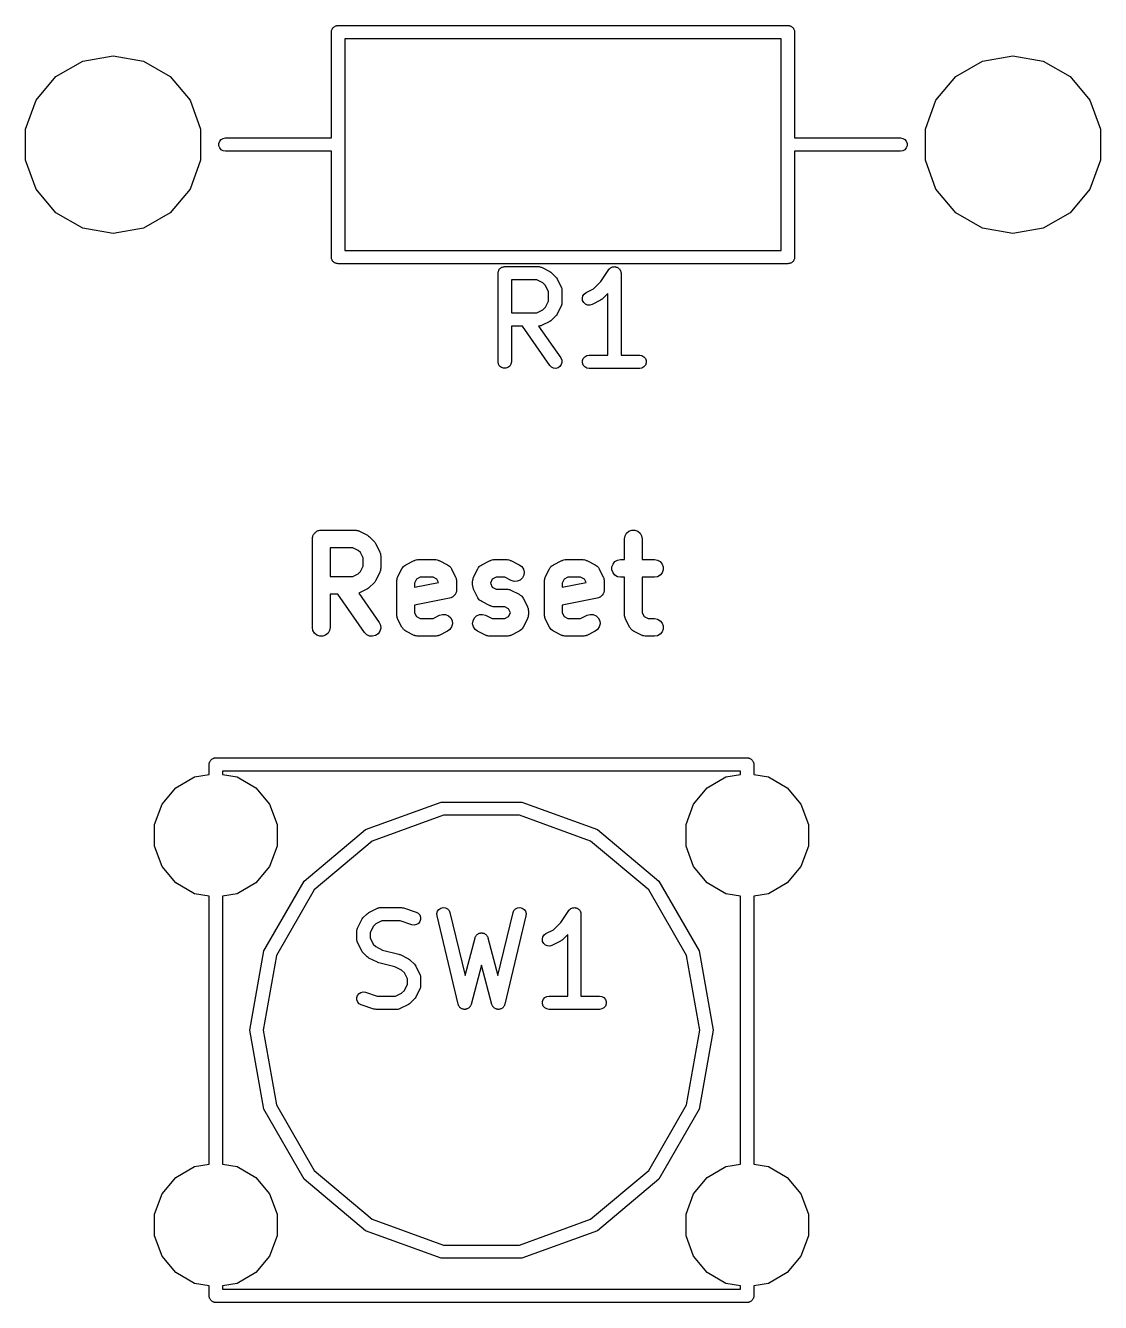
# Model space of a CAD drawing. Extents: x 149.8 to 198.9, y -148.5 to -50.
# Drawn here: x 175.85 to 187.99, y -134.07 to -119.66 of the extents above; entities that cross this region are included whole.
import ezdxf

# ---------------------------------------------------------------- set-up
doc = ezdxf.new("R2010")
doc.units = 0
doc.header["$MEASUREMENT"] = 0
doc.layers.add('BLACK', color=7, linetype='CONTINUOUS')

msp = doc.modelspace()

# ---------------------------------------------------------------- linework, layer by layer
at = {"layer": 'Black'}
for p, q in [((179.319, -119.687), (179.323, -119.682)), ((179.323, -119.682), (179.328, -119.678)), ((179.328, -119.678), (179.332, -119.673)), ((179.332, -119.673), (179.337, -119.669)), ((179.337, -119.669), (179.343, -119.665)), ((179.343, -119.665), (179.349, -119.663)), ((179.349, -119.663), (179.354, -119.66)), ((179.354, -119.66), (179.361, -119.658)), ((179.361, -119.658), (179.367, -119.656)), ((179.367, -119.656), (179.374, -119.656)), ((179.374, -119.656), (179.38, -119.655)), ((179.38, -119.655), (184.46, -119.655)), ((184.46, -119.655), (184.466, -119.656)), ((184.466, -119.656), (184.473, -119.656)), ((184.473, -119.656), (184.479, -119.658)), ((184.479, -119.658), (184.486, -119.66)), ((184.486, -119.66), (184.491, -119.663)), ((184.491, -119.663), (184.498, -119.665)), ((184.498, -119.665), (184.503, -119.669)), ((184.503, -119.669), (184.508, -119.673)), ((184.508, -119.673), (184.512, -119.678)), ((184.512, -119.678), (184.517, -119.682)), ((184.517, -119.682), (184.521, -119.687)), ((179.305, -119.73), (179.306, -119.724)), ((179.305, -120.925), (179.305, -119.73)), ((179.306, -119.717), (179.308, -119.711)), ((179.306, -119.724), (179.306, -119.717)), ((179.308, -119.711), (179.31, -119.704)), ((179.31, -119.704), (179.313, -119.699)), ((179.313, -119.699), (179.315, -119.692)), ((179.315, -119.692), (179.319, -119.687)), ((179.455, -119.805), (179.455, -122.195)), ((184.385, -119.805), (179.455, -119.805)), ((184.385, -122.195), (184.385, -119.805)), ((184.521, -119.687), (184.525, -119.692)), ((184.525, -119.692), (184.527, -119.699)), ((184.527, -119.699), (184.53, -119.704)), ((184.53, -119.704), (184.532, -119.711)), ((184.532, -119.711), (184.534, -119.717)), ((184.534, -119.717), (184.534, -119.724)), ((184.534, -119.724), (184.535, -119.73)), ((184.535, -119.73), (184.535, -120.925)), ((176.195, -120.231), (176.497, -120.057)), ((176.497, -120.057), (176.84, -119.997)), ((176.84, -119.997), (177.183, -120.057)), ((177.183, -120.057), (177.485, -120.231)), ((186.355, -120.231), (186.657, -120.057)), ((186.657, -120.057), (187, -119.997)), ((187, -119.997), (187.343, -120.057)), ((187.343, -120.057), (187.645, -120.231)), ((175.971, -120.498), (176.195, -120.231)), ((177.485, -120.231), (177.709, -120.498)), ((186.131, -120.498), (186.355, -120.231)), ((187.645, -120.231), (187.869, -120.498)), ((175.852, -120.826), (175.971, -120.498)), ((177.709, -120.498), (177.828, -120.826)), ((186.012, -120.826), (186.131, -120.498)), ((187.869, -120.498), (187.988, -120.826)), ((175.852, -121.174), (175.852, -120.826)), ((177.828, -120.826), (177.828, -121.174)), ((186.012, -121.174), (186.012, -120.826)), ((187.988, -120.826), (187.988, -121.174)), ((178.036, -120.987), (178.045, -120.962)), ((178.045, -120.962), (178.062, -120.943)), ((178.062, -120.943), (178.084, -120.93)), ((178.084, -120.93), (178.11, -120.925)), ((178.11, -120.925), (179.305, -120.925)), ((184.535, -120.925), (185.73, -120.925)), ((185.73, -120.925), (185.756, -120.93)), ((185.756, -120.93), (185.778, -120.943)), ((185.778, -120.943), (185.795, -120.962)), ((185.795, -120.962), (185.804, -120.987)), ((178.036, -121.013), (178.036, -120.987)), ((178.045, -121.037), (178.036, -121.013)), ((178.062, -121.057), (178.045, -121.037)), ((178.084, -121.07), (178.062, -121.057)), ((178.11, -121.075), (178.084, -121.07)), ((179.305, -121.075), (178.11, -121.075)), ((179.305, -122.27), (179.305, -121.075)), ((185.73, -121.075), (184.535, -121.075)), ((184.535, -121.075), (184.535, -122.27)), ((185.756, -121.07), (185.73, -121.075)), ((185.778, -121.057), (185.756, -121.07)), ((185.795, -121.037), (185.778, -121.057)), ((185.804, -121.013), (185.795, -121.037)), ((185.804, -120.987), (185.804, -121.013)), ((175.971, -121.502), (175.852, -121.174)), ((177.828, -121.174), (177.709, -121.502)), ((186.131, -121.502), (186.012, -121.174)), ((187.988, -121.174), (187.869, -121.502)), ((176.195, -121.769), (175.971, -121.502)), ((177.709, -121.502), (177.485, -121.769)), ((186.355, -121.769), (186.131, -121.502)), ((187.869, -121.502), (187.645, -121.769)), ((176.497, -121.943), (176.195, -121.769)), ((177.485, -121.769), (177.183, -121.943)), ((186.657, -121.943), (186.355, -121.769)), ((187.645, -121.769), (187.343, -121.943)), ((176.84, -122.003), (176.497, -121.943)), ((177.183, -121.943), (176.84, -122.003)), ((187, -122.003), (186.657, -121.943)), ((187.343, -121.943), (187, -122.003)), ((179.306, -122.276), (179.305, -122.27)), ((179.306, -122.283), (179.306, -122.276)), ((179.455, -122.195), (184.385, -122.195)), ((184.535, -122.27), (184.534, -122.276)), ((184.534, -122.276), (184.534, -122.283)), ((179.308, -122.289), (179.306, -122.283)), ((179.31, -122.296), (179.308, -122.289)), ((179.313, -122.301), (179.31, -122.296)), ((179.315, -122.307), (179.313, -122.301)), ((179.319, -122.313), (179.315, -122.307)), ((179.323, -122.318), (179.319, -122.313)), ((179.328, -122.322), (179.323, -122.318)), ((179.332, -122.327), (179.328, -122.322)), ((179.337, -122.331), (179.332, -122.327)), ((179.343, -122.335), (179.337, -122.331)), ((179.349, -122.337), (179.343, -122.335)), ((179.354, -122.34), (179.349, -122.337)), ((179.361, -122.342), (179.354, -122.34)), ((179.367, -122.344), (179.361, -122.342)), ((179.374, -122.344), (179.367, -122.344)), ((179.38, -122.345), (179.374, -122.344)), ((184.46, -122.345), (179.38, -122.345)), ((181.191, -122.427), (181.195, -122.421)), ((181.195, -122.421), (181.197, -122.415)), ((181.197, -122.415), (181.201, -122.41)), ((181.201, -122.41), (181.204, -122.404)), ((181.204, -122.404), (181.209, -122.4)), ((181.209, -122.4), (181.214, -122.395)), ((181.214, -122.395), (181.219, -122.392)), ((181.219, -122.392), (181.224, -122.387)), ((181.224, -122.387), (181.231, -122.385)), ((181.231, -122.385), (181.236, -122.382)), ((181.236, -122.382), (181.243, -122.381)), ((181.243, -122.381), (181.249, -122.379)), ((181.249, -122.379), (181.255, -122.379)), ((181.255, -122.379), (181.262, -122.377)), ((181.262, -122.377), (181.643, -122.377)), ((181.643, -122.377), (181.647, -122.378)), ((181.647, -122.378), (181.651, -122.378)), ((181.651, -122.378), (181.66, -122.38)), ((181.66, -122.38), (181.669, -122.382)), ((181.669, -122.382), (181.672, -122.384)), ((181.672, -122.384), (181.676, -122.385)), ((181.676, -122.385), (181.772, -122.433)), ((182.346, -122.547), (182.438, -122.411)), ((182.438, -122.411), (182.44, -122.408)), ((182.44, -122.408), (182.443, -122.404)), ((182.443, -122.404), (182.449, -122.398)), ((182.449, -122.398), (182.456, -122.392)), ((182.456, -122.392), (182.459, -122.39)), ((182.459, -122.39), (182.463, -122.387)), ((182.463, -122.387), (182.471, -122.384)), ((182.471, -122.384), (182.479, -122.38)), ((182.479, -122.38), (182.483, -122.38)), ((182.483, -122.38), (182.487, -122.379)), ((182.487, -122.379), (182.496, -122.379)), ((182.496, -122.379), (182.505, -122.378)), ((182.505, -122.378), (182.509, -122.379)), ((182.509, -122.379), (182.513, -122.379)), ((182.513, -122.379), (182.521, -122.382)), ((182.521, -122.382), (182.53, -122.384)), ((182.53, -122.384), (182.534, -122.386)), ((182.534, -122.386), (182.537, -122.387)), ((182.537, -122.387), (182.544, -122.393)), ((182.544, -122.393), (182.552, -122.398)), ((182.552, -122.398), (182.554, -122.401)), ((182.554, -122.401), (182.557, -122.404)), ((182.557, -122.404), (182.562, -122.412)), ((182.562, -122.412), (182.567, -122.419)), ((182.567, -122.419), (182.568, -122.423)), ((182.568, -122.423), (182.57, -122.427)), ((184.466, -122.344), (184.46, -122.345)), ((184.473, -122.344), (184.466, -122.344)), ((184.479, -122.342), (184.473, -122.344)), ((184.486, -122.34), (184.479, -122.342)), ((184.491, -122.337), (184.486, -122.34)), ((184.498, -122.335), (184.491, -122.337)), ((184.503, -122.331), (184.498, -122.335)), ((184.508, -122.327), (184.503, -122.331)), ((184.512, -122.322), (184.508, -122.327)), ((184.517, -122.318), (184.512, -122.322)), ((184.521, -122.313), (184.517, -122.318)), ((184.525, -122.307), (184.521, -122.313)), ((184.527, -122.301), (184.525, -122.307)), ((184.53, -122.296), (184.527, -122.301)), ((184.532, -122.289), (184.53, -122.296)), ((184.534, -122.283), (184.532, -122.289)), ((181.187, -122.452), (181.188, -122.446)), ((181.187, -123.452), (181.187, -122.452)), ((181.188, -122.439), (181.19, -122.433)), ((181.188, -122.446), (181.188, -122.439)), ((181.19, -122.433), (181.191, -122.427)), ((181.337, -122.527), (181.337, -122.901)), ((181.625, -122.527), (181.337, -122.527)), ((181.694, -122.562), (181.625, -122.527)), ((181.724, -122.592), (181.694, -122.562)), ((181.772, -122.433), (181.781, -122.44)), ((181.781, -122.44), (181.791, -122.447)), ((181.791, -122.447), (181.839, -122.495)), ((181.839, -122.495), (181.846, -122.504)), ((181.846, -122.504), (181.853, -122.514)), ((181.853, -122.514), (181.9, -122.609)), ((182.265, -122.629), (182.346, -122.547)), ((182.57, -122.427), (182.572, -122.436)), ((182.572, -122.436), (182.575, -122.444)), ((182.575, -122.444), (182.574, -122.448)), ((182.574, -122.448), (182.575, -122.452)), ((182.575, -122.452), (182.575, -123.377)), ((181.758, -122.661), (181.724, -122.592)), ((181.758, -122.768), (181.758, -122.661)), ((181.9, -122.609), (181.902, -122.613)), ((181.902, -122.613), (181.904, -122.617)), ((181.904, -122.617), (181.905, -122.626)), ((181.905, -122.626), (181.908, -122.634)), ((181.908, -122.634), (181.908, -122.639)), ((181.908, -122.639), (181.908, -122.643)), ((181.908, -122.643), (181.908, -122.786)), ((182.139, -122.734), (182.145, -122.708)), ((182.145, -122.708), (182.16, -122.687)), ((182.16, -122.687), (182.181, -122.671)), ((182.181, -122.671), (182.265, -122.629)), ((182.425, -122.681), (182.363, -122.744)), ((182.425, -123.377), (182.425, -122.681)), ((181.694, -122.867), (181.724, -122.837)), ((181.724, -122.837), (181.758, -122.768)), ((181.9, -122.819), (181.853, -122.914)), ((181.902, -122.815), (181.9, -122.819)), ((181.904, -122.811), (181.902, -122.815)), ((181.905, -122.803), (181.904, -122.811)), ((181.908, -122.794), (181.905, -122.803)), ((181.908, -122.786), (181.908, -122.79)), ((181.908, -122.79), (181.908, -122.794)), ((182.142, -122.759), (182.139, -122.734)), ((182.154, -122.783), (182.142, -122.759)), ((182.173, -122.801), (182.154, -122.783)), ((182.197, -122.811), (182.173, -122.801)), ((182.223, -122.813), (182.197, -122.811)), ((182.248, -122.805), (182.223, -122.813)), ((182.343, -122.758), (182.248, -122.805)), ((182.353, -122.75), (182.343, -122.758)), ((182.363, -122.744), (182.353, -122.75)), ((181.337, -122.901), (181.625, -122.901)), ((181.625, -122.901), (181.694, -122.867)), ((181.772, -122.996), (181.676, -123.043)), ((181.781, -122.988), (181.772, -122.996)), ((181.791, -122.982), (181.781, -122.988)), ((181.839, -122.934), (181.791, -122.982)), ((181.846, -122.924), (181.839, -122.934)), ((181.853, -122.914), (181.846, -122.924)), ((181.461, -123.051), (181.337, -123.051)), ((181.337, -123.051), (181.337, -123.452)), ((181.772, -123.495), (181.461, -123.051)), ((181.647, -123.05), (181.644, -123.051)), ((181.644, -123.051), (181.895, -123.409)), ((181.651, -123.051), (181.647, -123.05)), ((181.66, -123.048), (181.651, -123.051)), ((181.669, -123.047), (181.66, -123.048)), ((181.672, -123.045), (181.669, -123.047)), ((181.676, -123.043), (181.672, -123.045)), ((181.895, -123.409), (181.906, -123.433)), ((181.906, -123.433), (181.908, -123.459)), ((182.14, -123.439), (182.149, -123.415)), ((182.149, -123.415), (182.166, -123.395)), ((182.166, -123.395), (182.189, -123.382)), ((182.189, -123.382), (182.214, -123.377)), ((182.214, -123.377), (182.425, -123.377)), ((182.575, -123.377), (182.786, -123.377)), ((182.786, -123.377), (182.811, -123.382)), ((182.811, -123.382), (182.834, -123.395)), ((182.834, -123.395), (182.851, -123.415)), ((182.851, -123.415), (182.86, -123.439)), ((181.191, -123.478), (181.187, -123.452)), ((181.204, -123.501), (181.191, -123.478)), ((181.224, -123.517), (181.204, -123.501)), ((181.249, -123.526), (181.224, -123.517)), ((181.275, -123.526), (181.249, -123.526)), ((181.299, -123.517), (181.275, -123.526)), ((181.319, -123.501), (181.299, -123.517)), ((181.332, -123.478), (181.319, -123.501)), ((181.337, -123.452), (181.332, -123.478)), ((181.79, -123.514), (181.772, -123.495)), ((181.814, -123.525), (181.79, -123.514)), ((181.84, -123.527), (181.814, -123.525)), ((181.865, -123.52), (181.84, -123.527)), ((181.886, -123.505), (181.865, -123.52)), ((181.901, -123.484), (181.886, -123.505)), ((181.908, -123.459), (181.901, -123.484)), ((182.14, -123.465), (182.14, -123.439)), ((182.149, -123.49), (182.14, -123.465)), ((182.166, -123.51), (182.149, -123.49)), ((182.189, -123.523), (182.166, -123.51)), ((182.214, -123.527), (182.189, -123.523)), ((182.786, -123.527), (182.214, -123.527)), ((182.811, -123.523), (182.786, -123.527)), ((182.834, -123.51), (182.811, -123.523)), ((182.851, -123.49), (182.834, -123.51)), ((182.86, -123.465), (182.851, -123.49)), ((182.86, -123.439), (182.86, -123.465)), ((179.09, -125.452), (179.092, -125.444)), ((179.09, -126.452), (179.09, -125.452)), ((179.092, -125.435), (179.095, -125.427)), ((179.092, -125.444), (179.092, -125.435)), ((179.095, -125.427), (179.097, -125.418)), ((179.097, -125.418), (179.101, -125.411)), ((179.101, -125.411), (179.104, -125.402)), ((179.104, -125.402), (179.109, -125.396)), ((179.109, -125.396), (179.114, -125.388)), ((179.114, -125.388), (179.121, -125.382)), ((179.121, -125.382), (179.126, -125.376)), ((179.126, -125.376), (179.134, -125.371)), ((179.134, -125.371), (179.14, -125.366)), ((179.14, -125.366), (179.149, -125.363)), ((179.149, -125.363), (179.156, -125.358)), ((179.156, -125.358), (179.165, -125.357)), ((179.165, -125.357), (179.173, -125.354)), ((179.173, -125.354), (179.182, -125.354)), ((179.182, -125.354), (179.19, -125.352)), ((179.19, -125.352), (179.571, -125.352)), ((179.571, -125.352), (179.577, -125.353)), ((179.577, -125.353), (179.583, -125.353)), ((179.583, -125.353), (179.594, -125.356)), ((179.594, -125.356), (179.606, -125.358)), ((179.606, -125.358), (179.611, -125.361)), ((179.611, -125.361), (179.616, -125.363)), ((179.616, -125.363), (179.711, -125.411)), ((179.711, -125.411), (179.724, -125.42)), ((179.724, -125.42), (179.737, -125.429)), ((179.737, -125.429), (179.785, -125.477)), ((182.614, -125.452), (182.62, -125.418)), ((182.614, -125.686), (182.614, -125.452)), ((182.62, -125.418), (182.638, -125.388)), ((182.638, -125.388), (182.664, -125.366)), ((182.664, -125.366), (182.697, -125.354)), ((182.697, -125.354), (182.732, -125.354)), ((182.732, -125.354), (182.764, -125.366)), ((182.764, -125.366), (182.791, -125.388)), ((182.791, -125.388), (182.808, -125.418)), ((182.808, -125.418), (182.814, -125.452)), ((182.814, -125.452), (182.814, -125.686)), ((179.29, -125.552), (179.29, -125.876)), ((179.548, -125.552), (179.29, -125.552)), ((179.607, -125.582), (179.548, -125.552)), ((179.632, -125.607), (179.607, -125.582)), ((179.785, -125.477), (179.794, -125.49)), ((179.794, -125.49), (179.804, -125.503)), ((179.804, -125.503), (179.851, -125.598)), ((179.851, -125.598), (179.853, -125.604)), ((179.662, -125.666), (179.632, -125.607)), ((179.662, -125.762), (179.662, -125.666)), ((179.853, -125.604), (179.856, -125.609)), ((179.856, -125.609), (179.858, -125.62)), ((179.858, -125.62), (179.861, -125.631)), ((179.861, -125.631), (179.861, -125.637)), ((179.861, -125.637), (179.862, -125.643)), ((179.862, -125.643), (179.862, -125.786)), ((180.146, -125.744), (180.241, -125.696)), ((180.241, -125.696), (180.247, -125.695)), ((180.247, -125.695), (180.252, -125.692)), ((180.252, -125.692), (180.263, -125.69)), ((180.263, -125.69), (180.274, -125.686)), ((180.274, -125.686), (180.28, -125.687)), ((180.28, -125.687), (180.286, -125.686)), ((180.286, -125.686), (180.476, -125.686)), ((180.476, -125.686), (180.482, -125.687)), ((180.482, -125.687), (180.488, -125.686)), ((180.488, -125.686), (180.499, -125.69)), ((180.499, -125.69), (180.51, -125.692)), ((180.51, -125.692), (180.515, -125.695)), ((180.515, -125.695), (180.521, -125.696)), ((180.521, -125.696), (180.616, -125.744)), ((181.003, -125.744), (181.098, -125.696)), ((181.098, -125.696), (181.104, -125.695)), ((181.104, -125.695), (181.109, -125.692)), ((181.109, -125.692), (181.12, -125.69)), ((181.12, -125.69), (181.131, -125.686)), ((181.131, -125.686), (181.137, -125.687)), ((181.137, -125.687), (181.143, -125.686)), ((181.143, -125.686), (181.286, -125.686)), ((181.286, -125.686), (181.291, -125.687)), ((181.291, -125.687), (181.297, -125.686)), ((181.297, -125.686), (181.308, -125.69)), ((181.308, -125.69), (181.32, -125.692)), ((181.32, -125.692), (181.325, -125.695)), ((181.325, -125.695), (181.33, -125.696)), ((181.33, -125.696), (181.426, -125.744)), ((181.812, -125.744), (181.908, -125.696)), ((181.908, -125.696), (181.913, -125.695)), ((181.913, -125.695), (181.918, -125.692)), ((181.918, -125.692), (181.93, -125.69)), ((181.93, -125.69), (181.941, -125.686)), ((181.941, -125.686), (181.947, -125.687)), ((181.947, -125.687), (181.952, -125.686)), ((181.952, -125.686), (182.143, -125.686)), ((182.143, -125.686), (182.149, -125.687)), ((182.149, -125.687), (182.154, -125.686)), ((182.154, -125.686), (182.166, -125.69)), ((182.166, -125.69), (182.177, -125.692)), ((182.177, -125.692), (182.182, -125.695)), ((182.182, -125.695), (182.188, -125.696)), ((182.188, -125.696), (182.283, -125.744)), ((182.473, -125.768), (182.485, -125.736)), ((182.485, -125.736), (182.507, -125.709)), ((182.507, -125.709), (182.537, -125.692)), ((182.537, -125.692), (182.571, -125.686)), ((182.571, -125.686), (182.614, -125.686)), ((182.814, -125.686), (182.952, -125.686)), ((182.952, -125.686), (182.987, -125.692)), ((182.987, -125.692), (183.017, -125.709)), ((183.017, -125.709), (183.039, -125.736)), ((183.039, -125.736), (183.051, -125.768)), ((179.29, -125.876), (179.548, -125.876)), ((179.548, -125.876), (179.607, -125.846)), ((179.607, -125.846), (179.632, -125.822)), ((179.632, -125.822), (179.662, -125.762)), ((179.851, -125.83), (179.804, -125.926)), ((179.853, -125.825), (179.851, -125.83)), ((179.856, -125.82), (179.853, -125.825)), ((179.858, -125.808), (179.856, -125.82)), ((179.861, -125.797), (179.858, -125.808)), ((179.862, -125.786), (179.861, -125.791)), ((179.861, -125.791), (179.861, -125.797)), ((180.052, -125.889), (180.053, -125.884)), ((180.053, -125.884), (180.101, -125.789)), ((180.101, -125.789), (180.11, -125.777)), ((180.11, -125.777), (180.118, -125.765)), ((180.118, -125.765), (180.12, -125.763)), ((180.12, -125.763), (180.122, -125.761)), ((180.122, -125.761), (180.134, -125.753)), ((180.134, -125.753), (180.146, -125.744)), ((180.309, -125.886), (180.265, -125.908)), ((180.453, -125.886), (180.309, -125.886)), ((180.497, -125.908), (180.453, -125.886)), ((180.616, -125.744), (180.628, -125.753)), ((180.628, -125.753), (180.64, -125.761)), ((180.64, -125.761), (180.642, -125.763)), ((180.642, -125.763), (180.644, -125.765)), ((180.644, -125.765), (180.652, -125.777)), ((180.652, -125.777), (180.661, -125.789)), ((180.661, -125.789), (180.708, -125.884)), ((180.708, -125.884), (180.71, -125.889)), ((180.909, -125.889), (180.911, -125.884)), ((180.911, -125.884), (180.958, -125.789)), ((180.958, -125.789), (180.967, -125.777)), ((180.967, -125.777), (180.975, -125.765)), ((180.975, -125.765), (180.977, -125.763)), ((180.977, -125.763), (180.979, -125.761)), ((180.979, -125.761), (180.991, -125.753)), ((180.991, -125.753), (181.003, -125.744)), ((181.166, -125.886), (181.122, -125.908)), ((181.262, -125.886), (181.166, -125.886)), ((181.336, -125.923), (181.262, -125.886)), ((181.426, -125.744), (181.454, -125.765)), ((181.454, -125.765), (181.473, -125.794)), ((181.477, -125.862), (181.461, -125.893)), ((181.473, -125.794), (181.481, -125.827)), ((181.481, -125.827), (181.477, -125.862)), ((181.718, -125.889), (181.72, -125.884)), ((181.72, -125.884), (181.768, -125.789)), ((181.768, -125.789), (181.776, -125.777)), ((181.776, -125.777), (181.785, -125.765)), ((181.785, -125.765), (181.787, -125.763)), ((181.787, -125.763), (181.788, -125.761)), ((181.788, -125.761), (181.801, -125.753)), ((181.801, -125.753), (181.812, -125.744)), ((181.976, -125.886), (181.932, -125.908)), ((182.119, -125.886), (181.976, -125.886)), ((182.164, -125.908), (182.119, -125.886)), ((182.283, -125.744), (182.295, -125.753)), ((182.295, -125.753), (182.307, -125.761)), ((182.307, -125.761), (182.308, -125.763)), ((182.308, -125.763), (182.311, -125.765)), ((182.311, -125.765), (182.319, -125.777)), ((182.319, -125.777), (182.328, -125.789)), ((182.328, -125.789), (182.375, -125.884)), ((182.375, -125.884), (182.377, -125.889)), ((182.473, -125.803), (182.473, -125.768)), ((182.485, -125.836), (182.473, -125.803)), ((182.507, -125.862), (182.485, -125.836)), ((182.537, -125.88), (182.507, -125.862)), ((182.571, -125.886), (182.537, -125.88)), ((182.614, -125.886), (182.571, -125.886)), ((182.614, -126.31), (182.614, -125.886)), ((182.952, -125.886), (182.814, -125.886)), ((182.814, -125.886), (182.814, -126.286)), ((182.987, -125.88), (182.952, -125.886)), ((183.017, -125.862), (182.987, -125.88)), ((183.039, -125.836), (183.017, -125.862)), ((183.051, -125.803), (183.039, -125.836)), ((183.051, -125.768), (183.051, -125.803)), ((179.711, -126.018), (179.616, -126.066)), ((179.724, -126.008), (179.711, -126.018)), ((179.737, -125.999), (179.724, -126.008)), ((179.785, -125.952), (179.737, -125.999)), ((179.794, -125.939), (179.785, -125.952)), ((179.804, -125.926), (179.794, -125.939)), ((180.043, -125.929), (180.044, -125.923)), ((180.043, -126.31), (180.043, -125.929)), ((180.044, -125.917), (180.047, -125.906)), ((180.044, -125.923), (180.044, -125.917)), ((180.047, -125.906), (180.049, -125.894)), ((180.049, -125.894), (180.052, -125.889)), ((180.265, -125.908), (180.243, -125.952)), ((180.243, -125.997), (180.514, -125.943)), ((180.243, -125.952), (180.243, -125.997)), ((180.514, -125.943), (180.497, -125.908)), ((180.71, -125.889), (180.713, -125.894)), ((180.713, -125.894), (180.715, -125.906)), ((180.715, -125.906), (180.718, -125.917)), ((180.719, -126.024), (180.716, -126.04)), ((180.718, -125.917), (180.718, -125.923)), ((180.718, -125.923), (180.719, -125.929)), ((180.719, -125.929), (180.719, -126.024)), ((180.9, -125.929), (180.901, -125.923)), ((180.9, -125.976), (180.9, -125.929)), ((180.901, -125.982), (180.9, -125.976)), ((180.901, -125.917), (180.904, -125.906)), ((180.901, -125.923), (180.901, -125.917)), ((180.901, -125.988), (180.901, -125.982)), ((180.904, -125.999), (180.901, -125.988)), ((180.904, -125.906), (180.906, -125.894)), ((180.906, -126.01), (180.904, -125.999)), ((180.906, -125.894), (180.909, -125.889)), ((180.909, -126.015), (180.906, -126.01)), ((180.911, -126.021), (180.909, -126.015)), ((180.958, -126.116), (180.911, -126.021)), ((181.122, -125.908), (181.1, -125.952)), ((181.1, -125.952), (181.1, -125.953)), ((181.1, -125.953), (181.122, -125.997)), ((181.122, -125.997), (181.166, -126.019)), ((181.166, -126.019), (181.286, -126.019)), ((181.286, -126.019), (181.291, -126.02)), ((181.291, -126.02), (181.297, -126.02)), ((181.297, -126.02), (181.308, -126.023)), ((181.308, -126.023), (181.32, -126.025)), ((181.32, -126.025), (181.325, -126.028)), ((181.325, -126.028), (181.33, -126.03)), ((181.33, -126.03), (181.426, -126.077)), ((181.37, -125.933), (181.336, -125.923)), ((181.404, -125.931), (181.37, -125.933)), ((181.436, -125.917), (181.404, -125.931)), ((181.461, -125.893), (181.436, -125.917)), ((181.71, -125.917), (181.714, -125.906)), ((181.711, -125.923), (181.71, -125.917)), ((181.71, -125.929), (181.711, -125.923)), ((181.71, -126.31), (181.71, -125.929)), ((181.714, -125.906), (181.716, -125.894)), ((181.716, -125.894), (181.718, -125.889)), ((181.932, -125.908), (181.91, -125.952)), ((181.91, -125.997), (182.181, -125.943)), ((181.91, -125.952), (181.91, -125.997)), ((182.181, -125.943), (182.164, -125.908)), ((182.377, -125.889), (182.38, -125.894)), ((182.38, -125.894), (182.382, -125.906)), ((182.382, -125.906), (182.385, -125.917)), ((182.386, -126.024), (182.383, -126.04)), ((182.385, -125.917), (182.385, -125.923)), ((182.385, -125.923), (182.386, -125.929)), ((182.386, -125.929), (182.386, -126.024)), ((179.377, -126.076), (179.29, -126.076)), ((179.29, -126.076), (179.29, -126.452)), ((179.68, -126.51), (179.377, -126.076)), ((179.616, -126.066), (179.614, -126.066)), ((179.614, -126.066), (179.844, -126.395)), ((180.639, -126.122), (180.243, -126.201)), ((180.654, -126.116), (180.639, -126.122)), ((180.669, -126.11), (180.654, -126.116)), ((180.67, -126.11), (180.669, -126.11)), ((180.671, -126.109), (180.67, -126.11)), ((180.683, -126.099), (180.671, -126.109)), ((180.696, -126.088), (180.683, -126.099)), ((180.697, -126.086), (180.696, -126.087)), ((180.696, -126.087), (180.696, -126.088)), ((180.705, -126.072), (180.697, -126.086)), ((180.713, -126.058), (180.705, -126.072)), ((180.714, -126.056), (180.713, -126.057)), ((180.713, -126.057), (180.713, -126.058)), ((180.716, -126.04), (180.714, -126.056)), ((180.967, -126.128), (180.958, -126.116)), ((180.975, -126.14), (180.967, -126.128)), ((180.977, -126.142), (180.975, -126.14)), ((180.979, -126.144), (180.977, -126.142)), ((180.991, -126.152), (180.979, -126.144)), ((181.003, -126.161), (180.991, -126.152)), ((181.098, -126.208), (181.003, -126.161)), ((181.426, -126.077), (181.437, -126.086)), ((181.437, -126.086), (181.45, -126.094)), ((181.45, -126.094), (181.451, -126.096)), ((181.451, -126.096), (181.454, -126.098)), ((181.454, -126.098), (181.462, -126.11)), ((181.462, -126.11), (181.47, -126.122)), ((181.47, -126.122), (181.518, -126.217)), ((182.305, -126.122), (181.91, -126.201)), ((182.32, -126.116), (182.305, -126.122)), ((182.336, -126.11), (182.32, -126.116)), ((182.337, -126.11), (182.336, -126.11)), ((182.338, -126.109), (182.337, -126.11)), ((182.35, -126.099), (182.338, -126.109)), ((182.362, -126.088), (182.35, -126.099)), ((182.363, -126.087), (182.362, -126.088)), ((182.364, -126.086), (182.363, -126.087)), ((182.372, -126.072), (182.364, -126.086)), ((182.38, -126.058), (182.372, -126.072)), ((182.383, -126.04), (182.38, -126.056)), ((182.38, -126.056), (182.38, -126.057)), ((182.38, -126.057), (182.38, -126.058)), ((180.044, -126.315), (180.043, -126.31)), ((180.044, -126.321), (180.044, -126.315)), ((180.243, -126.201), (180.243, -126.286)), ((180.243, -126.286), (180.265, -126.33)), ((180.453, -126.352), (180.527, -126.315)), ((180.527, -126.315), (180.56, -126.305)), ((180.56, -126.305), (180.595, -126.307)), ((180.595, -126.307), (180.627, -126.321)), ((180.945, -126.321), (180.977, -126.307)), ((180.977, -126.307), (181.011, -126.305)), ((181.011, -126.305), (181.045, -126.315)), ((181.045, -126.315), (181.119, -126.352)), ((181.104, -126.21), (181.098, -126.208)), ((181.109, -126.213), (181.104, -126.21)), ((181.12, -126.215), (181.109, -126.213)), ((181.131, -126.218), (181.12, -126.215)), ((181.137, -126.218), (181.131, -126.218)), ((181.143, -126.219), (181.137, -126.218)), ((181.262, -126.219), (181.143, -126.219)), ((181.306, -126.241), (181.262, -126.219)), ((181.329, -126.286), (181.306, -126.241)), ((181.306, -126.33), (181.329, -126.286)), ((181.329, -126.286), (181.329, -126.286)), ((181.518, -126.217), (181.52, -126.223)), ((181.52, -126.223), (181.523, -126.228)), ((181.523, -126.228), (181.525, -126.239)), ((181.525, -126.239), (181.528, -126.25)), ((181.528, -126.25), (181.528, -126.256)), ((181.528, -126.256), (181.529, -126.262)), ((181.529, -126.31), (181.528, -126.315)), ((181.528, -126.315), (181.528, -126.321)), ((181.529, -126.262), (181.529, -126.31)), ((181.711, -126.315), (181.71, -126.31)), ((181.71, -126.321), (181.711, -126.315)), ((181.91, -126.201), (181.91, -126.286)), ((181.91, -126.286), (181.932, -126.33)), ((182.119, -126.352), (182.193, -126.315)), ((182.193, -126.315), (182.227, -126.305)), ((182.227, -126.305), (182.261, -126.307)), ((182.261, -126.307), (182.293, -126.321)), ((182.615, -126.315), (182.614, -126.31)), ((182.615, -126.321), (182.615, -126.315)), ((182.814, -126.286), (182.836, -126.33)), ((179.097, -126.487), (179.09, -126.452)), ((179.29, -126.452), (179.284, -126.487)), ((179.844, -126.395), (179.858, -126.427)), ((179.862, -126.461), (179.853, -126.495)), ((179.858, -126.427), (179.862, -126.461)), ((180.047, -126.332), (180.044, -126.321)), ((180.049, -126.344), (180.047, -126.332)), ((180.052, -126.349), (180.049, -126.344)), ((180.053, -126.354), (180.052, -126.349)), ((180.101, -126.449), (180.053, -126.354)), ((180.11, -126.461), (180.101, -126.449)), ((180.118, -126.474), (180.11, -126.461)), ((180.265, -126.33), (180.309, -126.352)), ((180.309, -126.352), (180.453, -126.352)), ((180.627, -126.321), (180.652, -126.345)), ((180.663, -126.445), (180.644, -126.474)), ((180.652, -126.345), (180.667, -126.376)), ((180.671, -126.411), (180.663, -126.445)), ((180.667, -126.376), (180.671, -126.411)), ((180.9, -126.411), (180.904, -126.376)), ((180.908, -126.445), (180.9, -126.411)), ((180.904, -126.376), (180.92, -126.345)), ((180.927, -126.474), (180.908, -126.445)), ((180.92, -126.345), (180.945, -126.321)), ((181.119, -126.352), (181.262, -126.352)), ((181.262, -126.352), (181.306, -126.33)), ((181.462, -126.461), (181.454, -126.474)), ((181.47, -126.449), (181.462, -126.461)), ((181.518, -126.354), (181.47, -126.449)), ((181.52, -126.349), (181.518, -126.354)), ((181.523, -126.344), (181.52, -126.349)), ((181.525, -126.332), (181.523, -126.344)), ((181.528, -126.321), (181.525, -126.332)), ((181.714, -126.332), (181.71, -126.321)), ((181.716, -126.344), (181.714, -126.332)), ((181.718, -126.349), (181.716, -126.344)), ((181.72, -126.354), (181.718, -126.349)), ((181.768, -126.449), (181.72, -126.354)), ((181.776, -126.461), (181.768, -126.449)), ((181.785, -126.474), (181.776, -126.461)), ((181.932, -126.33), (181.976, -126.352)), ((181.976, -126.352), (182.119, -126.352)), ((182.293, -126.321), (182.318, -126.345)), ((182.33, -126.445), (182.311, -126.474)), ((182.318, -126.345), (182.334, -126.376)), ((182.338, -126.411), (182.33, -126.445)), ((182.334, -126.376), (182.338, -126.411)), ((182.618, -126.332), (182.615, -126.321)), ((182.62, -126.344), (182.618, -126.332)), ((182.623, -126.349), (182.62, -126.344)), ((182.625, -126.354), (182.623, -126.349)), ((182.672, -126.449), (182.625, -126.354)), ((182.681, -126.461), (182.672, -126.449)), ((182.689, -126.474), (182.681, -126.461)), ((182.836, -126.33), (182.881, -126.352)), ((182.881, -126.352), (182.952, -126.352)), ((182.952, -126.352), (182.987, -126.358)), ((182.987, -126.358), (183.017, -126.376)), ((183.017, -126.376), (183.039, -126.402)), ((183.039, -126.402), (183.051, -126.435)), ((183.051, -126.435), (183.051, -126.47)), ((179.114, -126.517), (179.097, -126.487)), ((179.14, -126.539), (179.114, -126.517)), ((179.173, -126.551), (179.14, -126.539)), ((179.208, -126.551), (179.173, -126.551)), ((179.24, -126.539), (179.208, -126.551)), ((179.267, -126.517), (179.24, -126.539)), ((179.284, -126.487), (179.267, -126.517)), ((179.705, -126.534), (179.68, -126.51)), ((179.736, -126.549), (179.705, -126.534)), ((179.771, -126.552), (179.736, -126.549)), ((179.804, -126.543), (179.771, -126.552)), ((179.833, -126.523), (179.804, -126.543)), ((179.853, -126.495), (179.833, -126.523)), ((180.12, -126.475), (180.118, -126.474)), ((180.122, -126.477), (180.12, -126.475)), ((180.134, -126.485), (180.122, -126.477)), ((180.146, -126.494), (180.134, -126.485)), ((180.241, -126.542), (180.146, -126.494)), ((180.247, -126.543), (180.241, -126.542)), ((180.252, -126.546), (180.247, -126.543)), ((180.263, -126.548), (180.252, -126.546)), ((180.274, -126.552), (180.263, -126.548)), ((180.28, -126.551), (180.274, -126.552)), ((180.286, -126.552), (180.28, -126.551)), ((180.476, -126.552), (180.286, -126.552)), ((180.482, -126.551), (180.476, -126.552)), ((180.488, -126.552), (180.482, -126.551)), ((180.499, -126.548), (180.488, -126.552)), ((180.51, -126.546), (180.499, -126.548)), ((180.515, -126.543), (180.51, -126.546)), ((180.521, -126.542), (180.515, -126.543)), ((180.616, -126.494), (180.521, -126.542)), ((180.644, -126.474), (180.616, -126.494)), ((180.955, -126.494), (180.927, -126.474)), ((181.051, -126.542), (180.955, -126.494)), ((181.056, -126.543), (181.051, -126.542)), ((181.061, -126.546), (181.056, -126.543)), ((181.073, -126.548), (181.061, -126.546)), ((181.084, -126.552), (181.073, -126.548)), ((181.09, -126.551), (181.084, -126.552)), ((181.095, -126.552), (181.09, -126.551)), ((181.286, -126.552), (181.095, -126.552)), ((181.291, -126.551), (181.286, -126.552)), ((181.297, -126.552), (181.291, -126.551)), ((181.308, -126.548), (181.297, -126.552)), ((181.32, -126.546), (181.308, -126.548)), ((181.325, -126.543), (181.32, -126.546)), ((181.33, -126.542), (181.325, -126.543)), ((181.426, -126.494), (181.33, -126.542)), ((181.437, -126.485), (181.426, -126.494)), ((181.45, -126.477), (181.437, -126.485)), ((181.451, -126.475), (181.45, -126.477)), ((181.454, -126.474), (181.451, -126.475)), ((181.787, -126.475), (181.785, -126.474)), ((181.788, -126.477), (181.787, -126.475)), ((181.801, -126.485), (181.788, -126.477)), ((181.812, -126.494), (181.801, -126.485)), ((181.908, -126.542), (181.812, -126.494)), ((181.913, -126.543), (181.908, -126.542)), ((181.918, -126.546), (181.913, -126.543)), ((181.93, -126.548), (181.918, -126.546)), ((181.941, -126.552), (181.93, -126.548)), ((181.947, -126.551), (181.941, -126.552)), ((181.952, -126.552), (181.947, -126.551)), ((182.143, -126.552), (181.952, -126.552)), ((182.149, -126.551), (182.143, -126.552)), ((182.154, -126.552), (182.149, -126.551)), ((182.166, -126.548), (182.154, -126.552)), ((182.177, -126.546), (182.166, -126.548)), ((182.182, -126.543), (182.177, -126.546)), ((182.188, -126.542), (182.182, -126.543)), ((182.283, -126.494), (182.188, -126.542)), ((182.311, -126.474), (182.283, -126.494)), ((182.692, -126.475), (182.689, -126.474)), ((182.693, -126.477), (182.692, -126.475)), ((182.705, -126.485), (182.693, -126.477)), ((182.717, -126.494), (182.705, -126.485)), ((182.812, -126.542), (182.717, -126.494)), ((182.818, -126.543), (182.812, -126.542)), ((182.823, -126.546), (182.818, -126.543)), ((182.834, -126.548), (182.823, -126.546)), ((182.846, -126.552), (182.834, -126.548)), ((182.851, -126.551), (182.846, -126.552)), ((182.857, -126.552), (182.851, -126.551)), ((182.952, -126.552), (182.857, -126.552)), ((182.987, -126.546), (182.952, -126.552)), ((183.017, -126.529), (182.987, -126.546)), ((183.039, -126.502), (183.017, -126.529)), ((183.051, -126.47), (183.039, -126.502)), ((177.925, -128), (177.926, -127.994)), ((177.925, -128.112), (177.925, -128)), ((177.926, -127.987), (177.928, -127.981)), ((177.926, -127.994), (177.926, -127.987)), ((177.928, -127.981), (177.93, -127.974)), ((177.93, -127.974), (177.933, -127.969)), ((177.933, -127.969), (177.935, -127.962)), ((177.935, -127.962), (177.939, -127.957)), ((177.939, -127.957), (177.943, -127.952)), ((177.943, -127.952), (177.948, -127.948)), ((177.948, -127.948), (177.952, -127.943)), ((177.952, -127.943), (177.957, -127.939)), ((177.957, -127.939), (177.963, -127.935)), ((177.963, -127.935), (177.969, -127.933)), ((177.969, -127.933), (177.974, -127.93)), ((177.974, -127.93), (177.981, -127.928)), ((177.981, -127.928), (177.987, -127.926)), ((177.987, -127.926), (177.994, -127.926)), ((177.994, -127.926), (178, -127.925)), ((178, -127.925), (184, -127.925)), ((184, -127.925), (184.006, -127.926)), ((184.006, -127.926), (184.013, -127.926)), ((184.013, -127.926), (184.019, -127.928)), ((184.019, -127.928), (184.026, -127.93)), ((184.026, -127.93), (184.031, -127.933)), ((184.031, -127.933), (184.037, -127.935)), ((184.037, -127.935), (184.043, -127.939)), ((184.043, -127.939), (184.048, -127.943)), ((184.048, -127.943), (184.052, -127.948)), ((184.052, -127.948), (184.057, -127.952)), ((184.057, -127.952), (184.061, -127.957)), ((184.061, -127.957), (184.065, -127.962)), ((184.065, -127.962), (184.067, -127.969)), ((184.067, -127.969), (184.07, -127.974)), ((184.07, -127.974), (184.072, -127.981)), ((184.072, -127.981), (184.074, -127.987)), ((184.074, -127.987), (184.074, -127.994)), ((184.074, -127.994), (184.075, -128)), ((184.075, -128), (184.075, -128.112)), ((177.549, -128.263), (177.76, -128.141)), ((177.76, -128.141), (177.925, -128.112)), ((178.075, -128.075), (178.075, -128.112)), ((183.925, -128.075), (178.075, -128.075)), ((178.075, -128.112), (178.24, -128.141)), ((178.24, -128.141), (178.451, -128.263)), ((183.549, -128.263), (183.76, -128.141)), ((183.76, -128.141), (183.925, -128.112)), ((183.925, -128.112), (183.925, -128.075)), ((184.075, -128.112), (184.24, -128.141)), ((184.24, -128.141), (184.451, -128.263)), ((177.393, -128.449), (177.549, -128.263)), ((178.451, -128.263), (178.607, -128.449)), ((183.393, -128.449), (183.549, -128.263)), ((184.451, -128.263), (184.607, -128.449)), ((177.309, -128.678), (177.393, -128.449)), ((178.607, -128.449), (178.691, -128.678)), ((179.692, -128.735), (180.546, -128.425)), ((180.546, -128.425), (181.454, -128.425)), ((181.454, -128.425), (182.308, -128.735)), ((183.309, -128.678), (183.393, -128.449)), ((184.607, -128.449), (184.691, -128.678)), ((180.572, -128.572), (179.767, -128.865)), ((181.428, -128.572), (180.572, -128.572)), ((182.232, -128.865), (181.428, -128.572)), ((177.309, -128.922), (177.309, -128.678)), ((178.691, -128.678), (178.691, -128.922)), ((178.997, -129.319), (179.692, -128.735)), ((182.308, -128.735), (183.003, -129.319)), ((183.309, -128.922), (183.309, -128.678)), ((184.691, -128.678), (184.691, -128.922)), ((179.767, -128.865), (179.112, -129.416)), ((182.888, -129.416), (182.232, -128.865)), ((177.393, -129.151), (177.309, -128.922)), ((178.691, -128.922), (178.607, -129.151)), ((183.393, -129.151), (183.309, -128.922)), ((184.691, -128.922), (184.607, -129.151)), ((177.549, -129.337), (177.393, -129.151)), ((178.607, -129.151), (178.451, -129.337)), ((183.549, -129.337), (183.393, -129.151)), ((184.607, -129.151), (184.451, -129.337)), ((177.76, -129.459), (177.549, -129.337)), ((178.451, -129.337), (178.24, -129.459)), ((178.543, -130.106), (178.997, -129.319)), ((183.003, -129.319), (183.457, -130.106)), ((183.76, -129.459), (183.549, -129.337)), ((184.451, -129.337), (184.24, -129.459)), ((177.925, -129.488), (177.76, -129.459)), ((177.925, -132.512), (177.925, -129.488)), ((178.24, -129.459), (178.075, -129.488)), ((178.075, -129.488), (178.075, -132.512)), ((179.112, -129.416), (178.684, -130.157)), ((183.316, -130.157), (182.888, -129.416)), ((183.925, -129.488), (183.76, -129.459)), ((183.925, -132.512), (183.925, -129.488)), ((184.24, -129.459), (184.075, -129.488)), ((184.075, -129.488), (184.075, -132.512)), ((179.728, -129.671), (179.824, -129.623)), ((179.824, -129.623), (179.828, -129.622)), ((179.828, -129.622), (179.831, -129.62)), ((179.831, -129.62), (179.84, -129.618)), ((179.84, -129.618), (179.849, -129.616)), ((179.849, -129.616), (179.853, -129.616)), ((179.853, -129.616), (179.857, -129.615)), ((179.857, -129.615), (180.095, -129.615)), ((180.095, -129.615), (180.107, -129.617)), ((180.107, -129.617), (180.119, -129.619)), ((180.119, -129.619), (180.262, -129.667)), ((180.52, -129.636), (180.542, -129.622)), ((180.542, -129.622), (180.567, -129.616)), ((180.567, -129.616), (180.593, -129.619)), ((180.593, -129.619), (180.616, -129.63)), ((180.616, -129.63), (180.634, -129.649)), ((181.366, -129.649), (181.384, -129.63)), ((181.384, -129.63), (181.407, -129.619)), ((181.407, -129.619), (181.433, -129.616)), ((181.433, -129.616), (181.458, -129.622)), ((181.458, -129.622), (181.48, -129.636)), ((181.997, -129.636), (182.003, -129.63)), ((182.003, -129.63), (182.007, -129.628)), ((182.007, -129.628), (182.01, -129.625)), ((182.01, -129.625), (182.019, -129.622)), ((182.019, -129.622), (182.027, -129.618)), ((182.027, -129.618), (182.031, -129.618)), ((182.031, -129.618), (182.035, -129.617)), ((182.035, -129.617), (182.044, -129.617)), ((182.044, -129.617), (182.052, -129.616)), ((182.052, -129.616), (182.056, -129.617)), ((182.056, -129.617), (182.061, -129.617)), ((182.061, -129.617), (182.069, -129.62)), ((182.069, -129.62), (182.078, -129.622)), ((182.078, -129.622), (182.081, -129.624)), ((182.081, -129.624), (182.085, -129.625)), ((182.085, -129.625), (182.092, -129.631)), ((182.092, -129.631), (182.099, -129.636)), ((179.6, -129.847), (179.647, -129.752)), ((179.647, -129.752), (179.654, -129.742)), ((179.654, -129.742), (179.661, -129.733)), ((179.661, -129.733), (179.709, -129.685)), ((179.709, -129.685), (179.719, -129.678)), ((179.719, -129.678), (179.728, -129.671)), ((179.875, -129.765), (179.806, -129.8)), ((180.083, -129.765), (179.875, -129.765)), ((180.214, -129.809), (180.083, -129.765)), ((180.262, -129.667), (180.285, -129.679)), ((180.285, -129.679), (180.302, -129.699)), ((180.304, -129.774), (180.288, -129.794)), ((180.302, -129.699), (180.312, -129.723)), ((180.312, -129.749), (180.304, -129.774)), ((180.312, -129.723), (180.312, -129.749)), ((180.497, -129.682), (180.504, -129.657)), ((180.498, -129.708), (180.497, -129.682)), ((180.737, -130.708), (180.498, -129.708)), ((180.504, -129.657), (180.52, -129.636)), ((180.634, -129.649), (180.644, -129.673)), ((180.644, -129.673), (180.814, -130.384)), ((181.186, -130.384), (181.356, -129.673)), ((181.502, -129.708), (181.263, -130.708)), ((181.356, -129.673), (181.366, -129.649)), ((181.48, -129.636), (181.496, -129.657)), ((181.496, -129.657), (181.503, -129.682)), ((181.503, -129.682), (181.502, -129.708)), ((181.894, -129.785), (181.985, -129.649)), ((181.985, -129.649), (181.988, -129.646)), ((181.988, -129.646), (181.99, -129.642)), ((181.99, -129.642), (181.997, -129.636)), ((182.099, -129.636), (182.102, -129.639)), ((182.102, -129.639), (182.105, -129.642)), ((182.105, -129.642), (182.11, -129.65)), ((182.11, -129.65), (182.115, -129.657)), ((182.115, -129.657), (182.116, -129.661)), ((182.116, -129.661), (182.118, -129.665)), ((182.118, -129.665), (182.12, -129.674)), ((182.12, -129.674), (182.122, -129.682)), ((182.122, -129.682), (182.122, -129.686)), ((182.122, -129.686), (182.123, -129.69)), ((182.123, -129.69), (182.123, -130.615)), ((179.592, -129.872), (179.595, -129.864)), ((179.592, -129.877), (179.592, -129.872)), ((179.592, -129.881), (179.592, -129.877)), ((179.592, -129.976), (179.592, -129.881)), ((179.595, -129.864), (179.596, -129.855)), ((179.596, -129.855), (179.598, -129.851)), ((179.598, -129.851), (179.6, -129.847)), ((179.776, -129.83), (179.742, -129.899)), ((179.742, -129.899), (179.742, -129.958)), ((179.806, -129.8), (179.776, -129.83)), ((180.24, -129.813), (180.214, -129.809)), ((180.266, -129.808), (180.24, -129.813)), ((180.288, -129.794), (180.266, -129.808)), ((180.943, -129.928), (180.947, -129.923)), ((180.947, -129.923), (180.952, -129.919)), ((180.952, -129.919), (180.957, -129.915)), ((180.957, -129.915), (180.963, -129.912)), ((180.963, -129.912), (180.968, -129.908)), ((180.968, -129.908), (180.975, -129.906)), ((180.975, -129.906), (180.981, -129.904)), ((180.981, -129.904), (180.987, -129.903)), ((180.987, -129.903), (180.994, -129.901)), ((180.994, -129.901), (181, -129.902)), ((181, -129.902), (181.006, -129.901)), ((181.006, -129.901), (181.013, -129.903)), ((181.013, -129.903), (181.019, -129.904)), ((181.019, -129.904), (181.025, -129.906)), ((181.025, -129.906), (181.032, -129.908)), ((181.032, -129.908), (181.037, -129.912)), ((181.037, -129.912), (181.043, -129.915)), ((181.043, -129.915), (181.048, -129.919)), ((181.048, -129.919), (181.053, -129.923)), ((181.053, -129.923), (181.057, -129.928)), ((181.707, -129.925), (181.728, -129.909)), ((181.728, -129.909), (181.813, -129.867)), ((181.813, -129.867), (181.894, -129.785)), ((181.973, -129.919), (181.91, -129.982)), ((181.973, -130.615), (181.973, -129.919)), ((179.592, -129.98), (179.592, -129.976)), ((179.592, -129.985), (179.592, -129.98)), ((179.595, -129.993), (179.592, -129.985)), ((179.596, -130.002), (179.595, -129.993)), ((179.598, -130.005), (179.596, -130.002)), ((179.6, -130.01), (179.598, -130.005)), ((179.647, -130.105), (179.6, -130.01)), ((179.742, -129.958), (179.776, -130.027)), ((179.776, -130.027), (179.806, -130.057)), ((179.806, -130.057), (179.883, -130.096)), ((180.814, -130.384), (180.928, -129.957)), ((180.928, -129.957), (180.93, -129.951)), ((180.93, -129.951), (180.932, -129.944)), ((180.932, -129.944), (180.936, -129.939)), ((180.936, -129.939), (180.939, -129.933)), ((180.939, -129.933), (180.943, -129.928)), ((181.057, -129.928), (181.061, -129.933)), ((181.061, -129.933), (181.064, -129.939)), ((181.064, -129.939), (181.068, -129.944)), ((181.068, -129.944), (181.07, -129.951)), ((181.07, -129.951), (181.072, -129.957)), ((181.072, -129.957), (181.186, -130.384)), ((181.687, -129.972), (181.693, -129.946)), ((181.69, -129.997), (181.687, -129.972)), ((181.702, -130.021), (181.69, -129.997)), ((181.693, -129.946), (181.707, -129.925)), ((181.721, -130.039), (181.702, -130.021)), ((181.744, -130.049), (181.721, -130.039)), ((181.77, -130.051), (181.744, -130.049)), ((181.795, -130.043), (181.77, -130.051)), ((181.891, -129.996), (181.795, -130.043)), ((181.9, -129.988), (181.891, -129.996)), ((181.91, -129.982), (181.9, -129.988)), ((178.385, -131), (178.543, -130.106)), ((178.684, -130.157), (178.535, -131)), ((179.654, -130.115), (179.647, -130.105)), ((179.661, -130.124), (179.654, -130.115)), ((179.709, -130.172), (179.661, -130.124)), ((179.719, -130.179), (179.709, -130.172)), ((179.728, -130.186), (179.719, -130.179)), ((179.824, -130.234), (179.728, -130.186)), ((179.883, -130.096), (180.066, -130.141)), ((180.066, -130.141), (180.073, -130.145)), ((180.073, -130.145), (180.081, -130.147)), ((180.081, -130.147), (180.176, -130.195)), ((180.176, -130.195), (180.186, -130.202)), ((180.186, -130.202), (180.196, -130.209)), ((180.196, -130.209), (180.244, -130.256)), ((183.465, -131), (183.316, -130.157)), ((183.457, -130.106), (183.615, -131)), ((179.831, -130.236), (179.824, -130.234)), ((179.839, -130.239), (179.831, -130.236)), ((180.021, -130.285), (179.839, -130.239)), ((180.098, -130.323), (180.021, -130.285)), ((180.129, -130.354), (180.098, -130.323)), ((180.163, -130.422), (180.129, -130.354)), ((180.244, -130.256), (180.25, -130.266)), ((180.25, -130.266), (180.258, -130.276)), ((180.258, -130.276), (180.305, -130.371)), ((181, -130.267), (180.882, -130.71)), ((181.118, -130.71), (181, -130.267)), ((180.129, -130.551), (180.163, -130.482)), ((180.163, -130.482), (180.163, -130.422)), ((180.305, -130.371), (180.306, -130.375)), ((180.306, -130.375), (180.309, -130.379)), ((180.309, -130.379), (180.31, -130.388)), ((180.31, -130.388), (180.313, -130.396)), ((180.313, -130.396), (180.312, -130.4)), ((180.312, -130.4), (180.313, -130.405)), ((180.313, -130.5), (180.312, -130.504)), ((180.313, -130.405), (180.313, -130.5)), ((179.592, -130.632), (179.601, -130.607)), ((179.593, -130.658), (179.592, -130.632)), ((179.601, -130.607), (179.617, -130.587)), ((179.617, -130.587), (179.639, -130.573)), ((179.639, -130.573), (179.665, -130.568)), ((179.665, -130.568), (179.69, -130.572)), ((179.69, -130.572), (179.822, -130.615)), ((179.822, -130.615), (180.03, -130.615)), ((180.03, -130.615), (180.098, -130.581)), ((180.098, -130.581), (180.129, -130.551)), ((180.25, -130.638), (180.244, -130.648)), ((180.258, -130.629), (180.25, -130.638)), ((180.305, -130.533), (180.258, -130.629)), ((180.306, -130.529), (180.305, -130.533)), ((180.309, -130.526), (180.306, -130.529)), ((180.31, -130.517), (180.309, -130.526)), ((180.313, -130.508), (180.31, -130.517)), ((180.312, -130.504), (180.313, -130.508)), ((181.697, -130.653), (181.714, -130.633)), ((181.714, -130.633), (181.736, -130.62)), ((181.736, -130.62), (181.762, -130.615)), ((181.762, -130.615), (181.973, -130.615)), ((182.123, -130.615), (182.333, -130.615)), ((182.333, -130.615), (182.359, -130.62)), ((182.359, -130.62), (182.382, -130.633)), ((182.382, -130.633), (182.398, -130.653)), ((179.603, -130.682), (179.593, -130.658)), ((179.62, -130.702), (179.603, -130.682)), ((179.643, -130.714), (179.62, -130.702)), ((179.786, -130.762), (179.643, -130.714)), ((179.798, -130.763), (179.786, -130.762)), ((179.81, -130.765), (179.798, -130.763)), ((180.048, -130.765), (179.81, -130.765)), ((180.052, -130.765), (180.048, -130.765)), ((180.056, -130.765), (180.052, -130.765)), ((180.065, -130.762), (180.056, -130.765)), ((180.073, -130.761), (180.065, -130.762)), ((180.077, -130.759), (180.073, -130.761)), ((180.081, -130.757), (180.077, -130.759)), ((180.176, -130.71), (180.081, -130.757)), ((180.186, -130.703), (180.176, -130.71)), ((180.196, -130.696), (180.186, -130.703)), ((180.244, -130.648), (180.196, -130.696)), ((180.74, -130.715), (180.737, -130.708)), ((180.742, -130.722), (180.74, -130.715)), ((180.745, -130.727), (180.742, -130.722)), ((180.747, -130.732), (180.745, -130.727)), ((180.752, -130.737), (180.747, -130.732)), ((180.757, -130.743), (180.752, -130.737)), ((180.761, -130.747), (180.757, -130.743)), ((180.765, -130.751), (180.761, -130.747)), ((180.772, -130.754), (180.765, -130.751)), ((180.778, -130.758), (180.772, -130.754)), ((180.783, -130.76), (180.778, -130.758)), ((180.788, -130.762), (180.783, -130.76)), ((180.796, -130.763), (180.788, -130.762)), ((180.803, -130.765), (180.796, -130.763)), ((180.809, -130.765), (180.803, -130.765)), ((180.814, -130.765), (180.809, -130.765)), ((180.821, -130.763), (180.814, -130.765)), ((180.829, -130.763), (180.821, -130.763)), ((180.834, -130.76), (180.829, -130.763)), ((180.839, -130.759), (180.834, -130.76)), ((180.846, -130.755), (180.839, -130.759)), ((180.853, -130.752), (180.846, -130.755)), ((180.856, -130.748), (180.853, -130.752)), ((180.861, -130.745), (180.856, -130.748)), ((180.866, -130.739), (180.861, -130.745)), ((180.871, -130.733), (180.866, -130.739)), ((180.873, -130.728), (180.871, -130.733)), ((180.877, -130.724), (180.873, -130.728)), ((180.879, -130.717), (180.877, -130.724)), ((180.882, -130.71), (180.879, -130.717)), ((181.121, -130.717), (181.118, -130.71)), ((181.123, -130.724), (181.121, -130.717)), ((181.127, -130.728), (181.123, -130.724)), ((181.129, -130.733), (181.127, -130.728)), ((181.134, -130.739), (181.129, -130.733)), ((181.139, -130.745), (181.134, -130.739)), ((181.144, -130.748), (181.139, -130.745)), ((181.147, -130.752), (181.144, -130.748)), ((181.154, -130.755), (181.147, -130.752)), ((181.161, -130.759), (181.154, -130.755)), ((181.166, -130.76), (181.161, -130.759)), ((181.171, -130.763), (181.166, -130.76)), ((181.179, -130.763), (181.171, -130.763)), ((181.186, -130.765), (181.179, -130.763)), ((181.191, -130.765), (181.186, -130.765)), ((181.197, -130.765), (181.191, -130.765)), ((181.204, -130.763), (181.197, -130.765)), ((181.212, -130.762), (181.204, -130.763)), ((181.217, -130.76), (181.212, -130.762)), ((181.222, -130.758), (181.217, -130.76)), ((181.228, -130.754), (181.222, -130.758)), ((181.235, -130.751), (181.228, -130.754)), ((181.239, -130.747), (181.235, -130.751)), ((181.243, -130.743), (181.239, -130.747)), ((181.248, -130.737), (181.243, -130.743)), ((181.253, -130.732), (181.248, -130.737)), ((181.255, -130.727), (181.253, -130.732)), ((181.258, -130.722), (181.255, -130.727)), ((181.26, -130.715), (181.258, -130.722)), ((181.263, -130.708), (181.26, -130.715)), ((181.688, -130.677), (181.697, -130.653)), ((181.688, -130.703), (181.688, -130.677)), ((181.697, -130.728), (181.688, -130.703)), ((181.714, -130.748), (181.697, -130.728)), ((181.736, -130.761), (181.714, -130.748)), ((181.762, -130.765), (181.736, -130.761)), ((182.333, -130.765), (181.762, -130.765)), ((182.359, -130.761), (182.333, -130.765)), ((182.382, -130.748), (182.359, -130.761)), ((182.398, -130.728), (182.382, -130.748)), ((182.398, -130.653), (182.407, -130.677)), ((182.407, -130.703), (182.398, -130.728)), ((182.407, -130.677), (182.407, -130.703)), ((178.543, -131.894), (178.385, -131)), ((178.535, -131), (178.684, -131.843)), ((183.316, -131.843), (183.465, -131)), ((183.615, -131), (183.457, -131.894)), ((178.997, -132.681), (178.543, -131.894)), ((178.684, -131.843), (179.112, -132.584)), ((182.888, -132.584), (183.316, -131.843)), ((183.457, -131.894), (183.003, -132.681)), ((177.76, -132.541), (177.925, -132.512)), ((178.075, -132.512), (178.24, -132.541)), ((183.76, -132.541), (183.925, -132.512)), ((184.075, -132.512), (184.24, -132.541)), ((177.393, -132.849), (177.549, -132.663)), ((177.549, -132.663), (177.76, -132.541)), ((178.24, -132.541), (178.451, -132.663)), ((178.451, -132.663), (178.607, -132.849)), ((179.112, -132.584), (179.767, -133.135)), ((182.232, -133.135), (182.888, -132.584)), ((183.393, -132.849), (183.549, -132.663)), ((183.549, -132.663), (183.76, -132.541)), ((184.24, -132.541), (184.451, -132.663)), ((184.451, -132.663), (184.607, -132.849)), ((179.692, -133.265), (178.997, -132.681)), ((183.003, -132.681), (182.308, -133.265)), ((177.309, -133.078), (177.393, -132.849)), ((178.607, -132.849), (178.691, -133.078)), ((183.309, -133.078), (183.393, -132.849)), ((184.607, -132.849), (184.691, -133.078)), ((177.309, -133.322), (177.309, -133.078)), ((178.691, -133.078), (178.691, -133.322)), ((183.309, -133.322), (183.309, -133.078)), ((184.691, -133.078), (184.691, -133.322)), ((179.767, -133.135), (180.572, -133.428)), ((181.428, -133.428), (182.232, -133.135)), ((177.393, -133.551), (177.309, -133.322)), ((178.691, -133.322), (178.607, -133.551)), ((180.546, -133.575), (179.692, -133.265)), ((182.308, -133.265), (181.454, -133.575)), ((183.393, -133.551), (183.309, -133.322)), ((184.691, -133.322), (184.607, -133.551)), ((180.572, -133.428), (181.428, -133.428)), ((177.549, -133.737), (177.393, -133.551)), ((178.607, -133.551), (178.451, -133.737)), ((181.454, -133.575), (180.546, -133.575)), ((183.549, -133.737), (183.393, -133.551)), ((184.607, -133.551), (184.451, -133.737)), ((177.76, -133.859), (177.549, -133.737)), ((178.451, -133.737), (178.24, -133.859)), ((183.76, -133.859), (183.549, -133.737)), ((184.451, -133.737), (184.24, -133.859)), ((177.925, -133.888), (177.76, -133.859)), ((177.925, -134), (177.925, -133.888)), ((178.24, -133.859), (178.075, -133.888)), ((178.075, -133.888), (178.075, -133.925)), ((178.075, -133.925), (183.925, -133.925)), ((183.925, -133.888), (183.76, -133.859)), ((183.925, -133.925), (183.925, -133.888)), ((184.24, -133.859), (184.075, -133.888)), ((184.075, -133.888), (184.075, -134)), ((177.926, -134.006), (177.925, -134)), ((177.926, -134.013), (177.926, -134.006)), ((177.928, -134.019), (177.926, -134.013)), ((177.93, -134.026), (177.928, -134.019)), ((177.933, -134.031), (177.93, -134.026)), ((177.935, -134.037), (177.933, -134.031)), ((177.939, -134.043), (177.935, -134.037)), ((177.943, -134.048), (177.939, -134.043)), ((177.948, -134.052), (177.943, -134.048)), ((177.952, -134.057), (177.948, -134.052)), ((177.957, -134.061), (177.952, -134.057)), ((177.963, -134.065), (177.957, -134.061)), ((177.969, -134.067), (177.963, -134.065)), ((177.974, -134.07), (177.969, -134.067)), ((177.981, -134.072), (177.974, -134.07)), ((177.987, -134.074), (177.981, -134.072)), ((177.994, -134.074), (177.987, -134.074)), ((178, -134.075), (177.994, -134.074)), ((184, -134.075), (178, -134.075)), ((184.006, -134.074), (184, -134.075)), ((184.013, -134.074), (184.006, -134.074)), ((184.019, -134.072), (184.013, -134.074)), ((184.026, -134.07), (184.019, -134.072)), ((184.031, -134.067), (184.026, -134.07)), ((184.037, -134.065), (184.031, -134.067)), ((184.043, -134.061), (184.037, -134.065)), ((184.048, -134.057), (184.043, -134.061)), ((184.052, -134.052), (184.048, -134.057)), ((184.057, -134.048), (184.052, -134.052)), ((184.061, -134.043), (184.057, -134.048)), ((184.065, -134.037), (184.061, -134.043)), ((184.067, -134.031), (184.065, -134.037)), ((184.07, -134.026), (184.067, -134.031)), ((184.072, -134.019), (184.07, -134.026)), ((184.074, -134.013), (184.072, -134.019)), ((184.075, -134), (184.074, -134.006)), ((184.074, -134.006), (184.074, -134.013))]:
    msp.add_line(p, q, dxfattribs=at)

doc.saveas('drawing.dxf')
